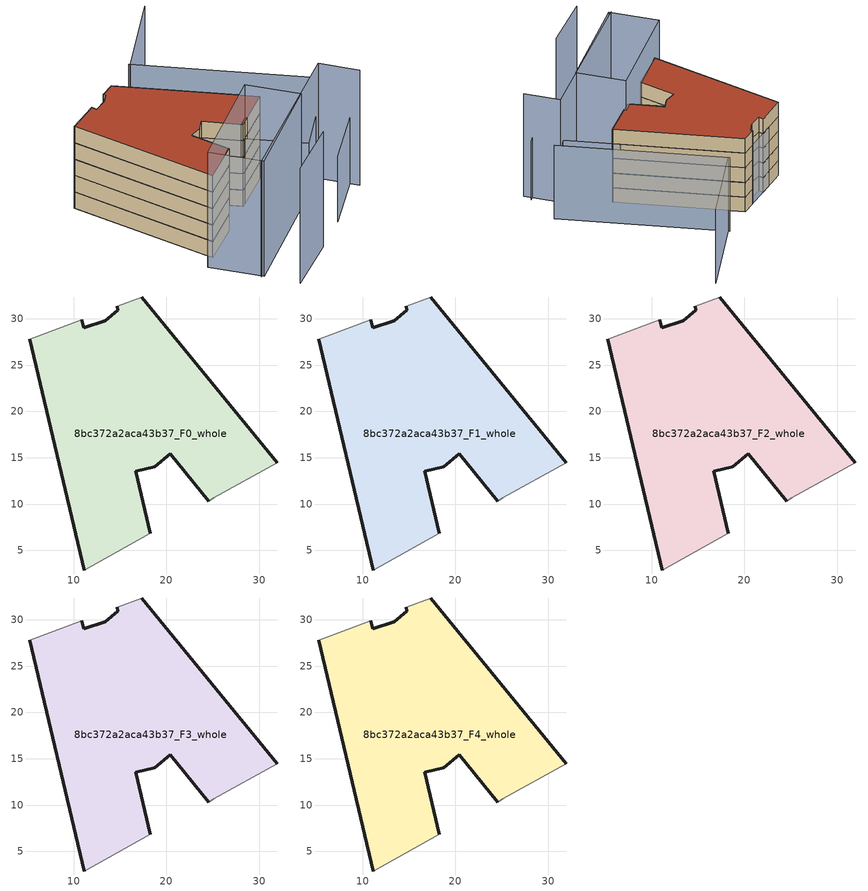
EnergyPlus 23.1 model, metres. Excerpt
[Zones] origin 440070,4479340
8bc372a2aca43b37_F0_whole
 floor ground (EU_floor_Construction): 25.12,10.66 31.96,14.48 17.33,32.33 14.7,31.35 14.78,30.89 13.42,29.79 11.08,29 10.89,29.88 5.26,27.77 11.12,2.89 18.27,6.84 16.67,13.56 18.76,14.03 20.44,15.4 24.54,10.33 z0
 wall outside (EU_wall_Construction): 24.54,10.33 20.44,15.4 18.76,14.03 16.67,13.56 18.27,6.84 / 11.12,2.89 5.26,27.77 / 10.89,29.88 11.08,29 13.42,29.79 14.78,30.89 14.7,31.35 / 17.33,32.33 31.96,14.48 z0:3
 wall adiabatic (EU_wall_Construction): 18.27,6.84 11.12,2.89 / 5.26,27.77 10.89,29.88 / 14.7,31.35 17.33,32.33 / 31.96,14.48 25.12,10.66 24.54,10.33 z0:3
8bc372a2aca43b37_F1_whole
 floor to 8bc372a2aca43b37_F0_whole (EU_floor_Construction): 25.12,10.66 31.96,14.48 17.33,32.33 14.7,31.35 14.78,30.89 13.42,29.79 11.08,29 10.89,29.88 5.26,27.77 11.12,2.89 18.27,6.84 16.67,13.56 18.76,14.03 20.44,15.4 24.54,10.33 z3
 wall outside (EU_wall_Construction): 24.54,10.33 20.44,15.4 18.76,14.03 16.67,13.56 18.27,6.84 / 11.12,2.89 5.26,27.77 / 10.89,29.88 11.08,29 13.42,29.79 14.78,30.89 14.7,31.35 / 17.33,32.33 31.96,14.48 z3:6
 wall adiabatic (EU_wall_Construction): 18.27,6.84 11.12,2.89 / 5.26,27.77 10.89,29.88 / 14.7,31.35 17.33,32.33 / 31.96,14.48 25.12,10.66 24.54,10.33 z3:6
8bc372a2aca43b37_F2_whole
 floor to 8bc372a2aca43b37_F1_whole (EU_floor_Construction): 25.12,10.66 31.96,14.48 17.33,32.33 14.7,31.35 14.78,30.89 13.42,29.79 11.08,29 10.89,29.88 5.26,27.77 11.12,2.89 18.27,6.84 16.67,13.56 18.76,14.03 20.44,15.4 24.54,10.33 z6
 wall outside (EU_wall_Construction): 24.54,10.33 20.44,15.4 18.76,14.03 16.67,13.56 18.27,6.84 / 11.12,2.89 5.26,27.77 / 10.89,29.88 11.08,29 13.42,29.79 14.78,30.89 14.7,31.35 / 17.33,32.33 31.96,14.48 z6:9
 wall adiabatic (EU_wall_Construction): 18.27,6.84 11.12,2.89 / 5.26,27.77 10.89,29.88 / 14.7,31.35 17.33,32.33 / 31.96,14.48 25.12,10.66 24.54,10.33 z6:9
8bc372a2aca43b37_F3_whole
 floor to 8bc372a2aca43b37_F2_whole (EU_floor_Construction): 25.12,10.66 31.96,14.48 17.33,32.33 14.7,31.35 14.78,30.89 13.42,29.79 11.08,29 10.89,29.88 5.26,27.77 11.12,2.89 18.27,6.84 16.67,13.56 18.76,14.03 20.44,15.4 24.54,10.33 z9
 wall outside (EU_wall_Construction): 24.54,10.33 20.44,15.4 18.76,14.03 16.67,13.56 18.27,6.84 / 11.12,2.89 5.26,27.77 / 10.89,29.88 11.08,29 13.42,29.79 14.78,30.89 14.7,31.35 / 17.33,32.33 31.96,14.48 z9:12
 wall adiabatic (EU_wall_Construction): 18.27,6.84 11.12,2.89 / 5.26,27.77 10.89,29.88 / 14.7,31.35 17.33,32.33 / 31.96,14.48 25.12,10.66 24.54,10.33 z9:12
8bc372a2aca43b37_F4_whole
 floor to 8bc372a2aca43b37_F3_whole (EU_floor_Construction): 25.12,10.66 31.96,14.48 17.33,32.33 14.7,31.35 14.78,30.89 13.42,29.79 11.08,29 10.89,29.88 5.26,27.77 11.12,2.89 18.27,6.84 16.67,13.56 18.76,14.03 20.44,15.4 24.54,10.33 z12
 wall outside (EU_wall_Construction): 24.54,10.33 20.44,15.4 18.76,14.03 16.67,13.56 18.27,6.84 / 11.12,2.89 5.26,27.77 / 10.89,29.88 11.08,29 13.42,29.79 14.78,30.89 14.7,31.35 / 17.33,32.33 31.96,14.48 z12:15
 wall adiabatic (EU_wall_Construction): 18.27,6.84 11.12,2.89 / 5.26,27.77 10.89,29.88 / 14.7,31.35 17.33,32.33 / 31.96,14.48 25.12,10.66 24.54,10.33 z12:15
 roof outside (EU_roof_Construction): 17.33,32.33 31.96,14.48 25.12,10.66 24.54,10.33 20.44,15.4 18.76,14.03 16.67,13.56 18.27,6.84 11.12,2.89 5.26,27.77 10.89,29.88 11.08,29 13.42,29.79 14.78,30.89 14.7,31.35 z15
shading: 32.17,-2.74 41.58,4.37 / 17.35,32.3 5.26,27.77 / 31.1,15.54 37.41,7.81 / 37.41,7.81 31.44,2.93 / 31.44,2.93 25.12,10.66 / 25.12,10.66 31.1,15.54 z0:12; 12.94,-6.05 38.47,8.41 / 38.47,8.41 41.77,2.58 / 16.03,-11.47 25.69,-6.36 / 30.68,3.88 13.37,-6.3 / 13.37,-6.3 8.78,1.51 / 8.78,1.51 26.09,11.69 / 26.09,11.69 30.68,3.88 z0:21; 36.55,45.34 23.61,34.75 / 42.76,11.41 23.44,34.95 z0:15
[Building]
EU S2 Campaign: North Axis=0; Terrain=City; Solar Distribution=FullExterior
[Site:Location]
Madrid: Latitude=40.5; Longitude=-3.5; Time Zone=1; Elevation=609
[SizingPeriod:WeatherFileDays]
AnnualSizingPeriod: Begin Month=1; Begin Day of Month=1; End Month=12; End Day of Month=31; Day of Week for Start Day=Monday; Use Weather File Daylight Saving Period=No; Use Weather File Rain and Snow Indicators=No
[MATERIAL]
EU_InternalMass_Material: Roughness=MediumRough; Thickness=0.1; Conductivity=1; Density=1800; Specific Heat=900; Thermal Absorptance=0.9; Solar Absorptance=0.7; Visible Absorptance=0.7
[MATERIAL:NOMASS] Roughness=MediumRough; Thermal Absorptance=0.9; Solar Absorptance=0.7; Visible Absorptance=0.7
Name | Thermal Resistance
EU_wall_NoMass | 1.60022
EU_roof_NoMass | 1.57597
EU_floor_NoMass | 0.470652
[CONSTRUCTION]
EU_wall_Construction: EU_wall_NoMass
EU_roof_Construction: EU_roof_NoMass
EU_floor_Construction: EU_floor_NoMass
EU_InternalMass_Construction: EU_InternalMass_Material
[ZONE] Type=1; Multiplier=1; Ceiling Height=autocalculate; Volume=1185.11; Floor Area=autocalculate; Part of Total Floor Area=Yes
8bc372a2aca43b37_F0_whole; 8bc372a2aca43b37_F1_whole; 8bc372a2aca43b37_F2_whole; 8bc372a2aca43b37_F3_whole; 8bc372a2aca43b37_F4_whole
[INTERNALMASS] Construction=EU_InternalMass_Construction; Surface Area=395.017
Name | Zone or ZoneList
8bc372a2aca43b37_F0_whole_EU_InternalMass | 8bc372a2aca43b37_F0_whole
8bc372a2aca43b37_F1_whole_EU_InternalMass | 8bc372a2aca43b37_F1_whole
8bc372a2aca43b37_F2_whole_EU_InternalMass | 8bc372a2aca43b37_F2_whole
8bc372a2aca43b37_F3_whole_EU_InternalMass | 8bc372a2aca43b37_F3_whole
8bc372a2aca43b37_F4_whole_EU_InternalMass | 8bc372a2aca43b37_F4_whole
[OTHEREQUIPMENT] Fuel Type=Electricity; Design Level Calculation Method=Watts/Area; Power per Zone Floor Area=1; Fraction Latent=0; Fraction Radiant=0; Fraction Lost=0; Carbon Dioxide Generation Rate=0; EndUse Subcategory=EU_Step8_InternalGains
Name | Zone or ZoneList or Space or SpaceList | Schedule
EU_Step8_InternalGain_8bc372a2aca43b37_F0_whole_f000 | 8bc372a2aca43b37_F0_whole | EU_Step8_GainSchedule_8bc372a2aca43b37_F0_whole_f000
EU_Step8_InternalGain_8bc372a2aca43b37_F1_whole_f000 | 8bc372a2aca43b37_F1_whole | EU_Step8_GainSchedule_8bc372a2aca43b37_F1_whole_f000
EU_Step8_InternalGain_8bc372a2aca43b37_F2_whole_f000 | 8bc372a2aca43b37_F2_whole | EU_Step8_GainSchedule_8bc372a2aca43b37_F2_whole_f000
EU_Step8_InternalGain_8bc372a2aca43b37_F3_whole_f000 | 8bc372a2aca43b37_F3_whole | EU_Step8_GainSchedule_8bc372a2aca43b37_F3_whole_f000
EU_Step8_InternalGain_8bc372a2aca43b37_F4_whole_f000 | 8bc372a2aca43b37_F4_whole | EU_Step8_GainSchedule_8bc372a2aca43b37_F4_whole_f000
[ZONEVENTILATION:DESIGNFLOWRATE] Schedule=EU_AlwaysOn; Design Flow Rate Calculation Method=AirChanges/Hour; Air Changes per Hour=0.480704; Ventilation Type=Natural; Fan Pressure Rise=0; Fan Total Efficiency=1; Constant Term Coefficient=1; Temperature Term Coefficient=0; Velocity Term Coefficient=0; Velocity Squared Term Coefficient=0; Minimum Indoor Temperature=-100; Maximum Indoor Temperature=100; Delta Temperature=-100; Minimum Outdoor Temperature=-100; Maximum Outdoor Temperature=100; Maximum Wind Speed=40
Name | Zone or ZoneList or Space or SpaceList
EU_ConstantAir_8bc372a2aca43b37_F0_whole | 8bc372a2aca43b37_F0_whole
EU_ConstantAir_8bc372a2aca43b37_F1_whole | 8bc372a2aca43b37_F1_whole
EU_ConstantAir_8bc372a2aca43b37_F2_whole | 8bc372a2aca43b37_F2_whole
EU_ConstantAir_8bc372a2aca43b37_F3_whole | 8bc372a2aca43b37_F3_whole
EU_ConstantAir_8bc372a2aca43b37_F4_whole | 8bc372a2aca43b37_F4_whole
[HVACTEMPLATE:THERMOSTAT] Constant Heating Setpoint=20; Constant Cooling Setpoint=50
EU_HeatOnly_8bc372a2aca43b37_F0_whole; EU_HeatOnly_8bc372a2aca43b37_F1_whole; EU_HeatOnly_8bc372a2aca43b37_F2_whole; EU_HeatOnly_8bc372a2aca43b37_F3_whole; EU_HeatOnly_8bc372a2aca43b37_F4_whole
[HVACTEMPLATE:ZONE:IDEALLOADSAIRSYSTEM] System Availability Schedule=EU_AlwaysOn; Maximum Heating Supply Air Temperature=50; Minimum Cooling Supply Air Temperature=13; Maximum Heating Supply Air Humidity Ratio=0.0156; Minimum Cooling Supply Air Humidity Ratio=0.0077; Heating Limit=NoLimit; Cooling Limit=NoLimit; Heating Availability Schedule=EU_AlwaysOn; Cooling Availability Schedule=EU_CoolingOff; Dehumidification Control Type=ConstantSensibleHeatRatio; Cooling Sensible Heat Ratio=0.7; Dehumidification Setpoint=60; Humidification Control Type=None; Humidification Setpoint=30; Outdoor Air Method=None; Outdoor Air Flow Rate per Person=0.00944; Outdoor Air Flow Rate per Zone Floor Area=0; Outdoor Air Flow Rate per Zone=0; Demand Controlled Ventilation Type=None; Outdoor Air Economizer Type=NoEconomizer; Heat Recovery Type=None; Sensible Heat Recovery Effectiveness=0.7; Latent Heat Recovery Effectiveness=0.65
Name | Template Thermostat
8bc372a2aca43b37_F0_whole | EU_HeatOnly_8bc372a2aca43b37_F0_whole
8bc372a2aca43b37_F1_whole | EU_HeatOnly_8bc372a2aca43b37_F1_whole
8bc372a2aca43b37_F2_whole | EU_HeatOnly_8bc372a2aca43b37_F2_whole
8bc372a2aca43b37_F3_whole | EU_HeatOnly_8bc372a2aca43b37_F3_whole
8bc372a2aca43b37_F4_whole | EU_HeatOnly_8bc372a2aca43b37_F4_whole
[SIZING:ZONE] Zone Cooling Design Supply Air Temperature Input Method=SupplyAirTemperature; Zone Cooling Design Supply Air Temperature=13; Zone Heating Design Supply Air Temperature Input Method=SupplyAirTemperature; Zone Heating Design Supply Air Temperature=50; Zone Cooling Design Supply Air Humidity Ratio=0.008; Zone Heating Design Supply Air Humidity Ratio=0.008; Cooling Design Air Flow Method=DesignDay; Cooling Design Air Flow Rate=0; Cooling Minimum Air Flow per Zone Floor Area=0.000762; Cooling Minimum Air Flow=0; Cooling Minimum Air Flow Fraction=0.2; Heating Design Air Flow Method=DesignDay; Heating Design Air Flow Rate=0; Heating Maximum Air Flow per Zone Floor Area=0.002032; Heating Maximum Air Flow=0.141576; Heating Maximum Air Flow Fraction=0.3; Account for Dedicated Outdoor Air System=No; Dedicated Outdoor Air System Control Strategy=NeutralSupplyAir; Dedicated Outdoor Air Low Setpoint Temperature for Design=autosize; Dedicated Outdoor Air High Setpoint Temperature for Design=autosize; Zone Load Sizing Method=Sensible Load Only No Latent Load; Zone Latent Cooling Design Supply Air Humidity Ratio Input Method=HumidityRatioDifference; Zone Cooling Design Supply Air Humidity Ratio Difference=0.005; Zone Latent Heating Design Supply Air Humidity Ratio Input Method=HumidityRatioDifference; Zone Humidification Design Supply Air Humidity Ratio Difference=0.005
8bc372a2aca43b37_F0_whole; 8bc372a2aca43b37_F1_whole; 8bc372a2aca43b37_F2_whole; 8bc372a2aca43b37_F3_whole; 8bc372a2aca43b37_F4_whole
[SCHEDULE:CONSTANT]
Name | Hourly Value
EU_AlwaysOn | 1
EU_CoolingOff | 0
[SCHEDULE:FILE] Column Number=1; Rows to Skip at Top=0; Number of Hours of Data=8760; Column Separator=Comma; Interpolate to Timestep=No; Minutes per Item=60; Adjust Schedule for Daylight Savings=Yes
Name | File
EU_Step8_GainSchedule_8bc372a2aca43b37_F0_whole_f000 | ../../schedules/8bc372a2aca43b37/8bc372a2aca43b37_F0_whole_f000_gain.csv
EU_Step8_GainSchedule_8bc372a2aca43b37_F1_whole_f000 | ../../schedules/8bc372a2aca43b37/8bc372a2aca43b37_F1_whole_f000_gain.csv
EU_Step8_GainSchedule_8bc372a2aca43b37_F2_whole_f000 | ../../schedules/8bc372a2aca43b37/8bc372a2aca43b37_F2_whole_f000_gain.csv
EU_Step8_GainSchedule_8bc372a2aca43b37_F3_whole_f000 | ../../schedules/8bc372a2aca43b37/8bc372a2aca43b37_F3_whole_f000_gain.csv
EU_Step8_GainSchedule_8bc372a2aca43b37_F4_whole_f000 | ../../schedules/8bc372a2aca43b37/8bc372a2aca43b37_F4_whole_f000_gain.csv
